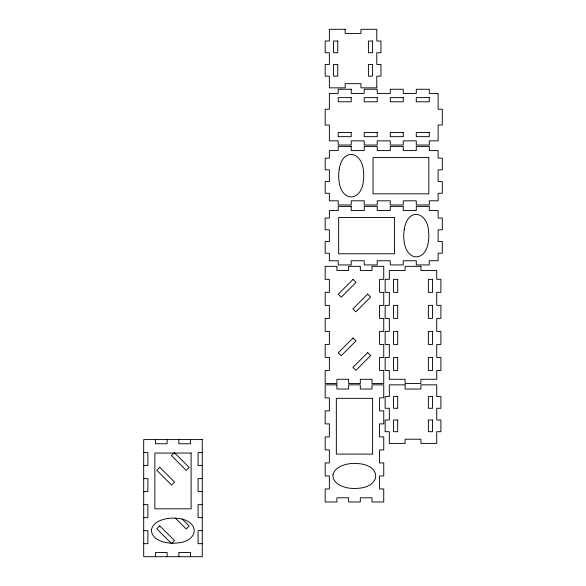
<?xml version="1.0" encoding="UTF-8"?>
<svg xmlns="http://www.w3.org/2000/svg" width="586" height="586" viewBox="0 0 586 586"><rect width="100%" height="100%" fill="white"/><g stroke="black" fill="none" stroke-linecap="round" stroke-linejoin="round"><path stroke-width="0.88" d="M143.695 452.59L147.877 452.59L147.877 465.606L143.695 465.606M202.258 452.59L198.075 452.59L198.075 465.606L202.258 465.606M143.695 478.615L147.877 478.615L147.877 491.632L143.695 491.632M202.258 478.615L198.075 478.615L198.075 491.632L202.258 491.632M143.695 504.649L147.877 504.649L147.877 517.658L143.695 517.658M202.258 504.649L198.075 504.649L198.075 517.658L202.258 517.658M143.695 530.674L147.877 530.674L147.877 543.683L143.695 543.683M202.258 530.674L198.075 530.674L198.075 543.683L202.258 543.683M182.07 518.918L189.168 526.016L186.209 528.975L175.28 518.039M190.545 439.581L190.545 443.763L178.833 443.763L178.833 439.581M190.545 556.7L190.545 552.517L178.833 552.517L178.833 556.7M167.12 439.581L167.12 443.763L155.407 443.763L155.407 439.581M167.12 556.7L167.12 552.517L155.407 552.517L155.407 556.7M151.452 529.546C150.961 538.505 161.729 542.255 169.039 543.01A36.969 36.969 0 0 0 176.906 543.01C199.936 541.369 199.936 519.98 176.906 518.332A36.969 36.969 0 0 0 169.039 518.332C162.154 519.181 153.298 521.936 151.452 529.546M332.943 474.821C332.452 483.772 343.22 487.53 350.531 488.285A36.969 36.969 0 0 0 358.398 488.285C381.427 486.644 381.427 465.247 358.398 463.607A36.969 36.969 0 0 0 350.531 463.607C343.638 464.449 334.789 467.21 332.943 474.821M339.148 169.757L338.869 171.771A36.969 36.969 0 0 0 338.869 179.638C340.517 202.661 361.906 202.661 363.547 179.638A36.969 36.969 0 0 0 363.547 171.771C362.397 150.851 342.202 147.386 339.148 169.757M404.215 229.712L403.937 231.726A36.969 36.969 0 0 0 403.937 239.593C405.585 262.616 426.974 262.616 428.615 239.593A36.969 36.969 0 0 0 428.615 231.726C427.465 210.806 407.27 207.341 404.215 229.712M159.736 467.306L156.784 470.265L171.573 485.054L174.525 482.095L159.736 467.306M174.379 452.663L171.42 455.622L186.209 470.412L189.168 467.452L174.379 452.663M353.058 279.419L338.269 294.209L341.228 297.168L356.017 282.379L353.058 279.419M367.7 294.062L352.911 308.851L355.87 311.811L370.66 297.021L367.7 294.062M159.736 525.869L156.784 528.821L171.573 543.61L174.525 540.658L159.736 525.869M353.058 337.983L338.269 352.772L341.228 355.731L356.017 340.942L353.058 337.983M367.7 352.625L352.911 367.415L355.87 370.367L370.66 355.577L367.7 352.625M345.169 29.3L329.369 29.3L329.369 41.013L325.186 41.013L325.186 52.725L329.369 52.725L329.369 64.438L325.186 64.438L325.186 76.151L329.369 76.151L329.369 87.863L345.169 87.863L345.169 83.681L360.969 83.681L360.969 87.863L376.776 87.863L376.776 76.151L380.959 76.151L380.959 64.438L376.776 64.438L376.776 52.725L380.959 52.725L380.959 41.013L376.776 41.013L376.776 29.3L360.969 29.3L360.969 33.483L345.169 33.483L345.169 29.3M337.734 41.013L333.551 41.013L333.551 52.725L337.734 52.725L337.734 41.013M372.593 41.013L368.411 41.013L368.411 52.725L372.593 52.725L372.593 41.013M337.734 64.438L333.551 64.438L333.551 76.151L337.734 76.151L337.734 64.438M372.593 64.438L368.411 64.438L368.411 76.151L372.593 76.151L372.593 64.438M351.212 89.255L338.195 89.255L338.195 93.438L329.369 93.438L329.369 109.238L325.186 109.238L325.186 125.045L329.369 125.045L329.369 140.845L338.195 140.845L338.195 145.028L351.212 145.028L351.212 140.845L364.221 140.845L364.221 145.028L377.238 145.028L377.238 140.845L390.254 140.845L390.254 145.028L403.263 145.028L403.263 140.845L416.28 140.845L416.28 145.028L429.289 145.028L429.289 140.845L438.123 140.845L438.123 125.045L442.305 125.045L442.305 109.238L438.123 109.238L438.123 93.438L429.289 93.438L429.289 89.255L416.28 89.255L416.28 93.438L403.263 93.438L403.263 89.255L390.254 89.255L390.254 93.438L377.238 93.438L377.238 89.255L364.221 89.255L364.221 93.438L351.212 93.438L351.212 89.255M351.212 97.62L338.195 97.62L338.195 101.803L351.212 101.803L351.212 97.62M377.238 97.62L364.221 97.62L364.221 101.803L377.238 101.803L377.238 97.62M403.263 97.62L390.254 97.62L390.254 101.803L403.263 101.803L403.263 97.62M429.289 97.62L416.28 97.62L416.28 101.803L429.289 101.803L429.289 97.62M351.212 132.48L338.195 132.48L338.195 136.663L351.212 136.663L351.212 132.48M377.238 132.48L364.221 132.48L364.221 136.663L377.238 136.663L377.238 132.48M403.263 132.48L390.254 132.48L390.254 136.663L403.263 136.663L403.263 132.48M429.289 132.48L416.28 132.48L416.28 136.663L429.289 136.663L429.289 132.48M351.212 146.419L338.195 146.419L338.195 150.602L329.369 150.602L329.369 158.132L325.186 158.132L325.186 169.845L329.369 169.845L329.369 181.557L325.186 181.557L325.186 193.27L329.369 193.27L329.369 200.8L338.195 200.8L338.195 204.983L351.212 204.983L351.212 200.8L364.221 200.8L364.221 204.983L377.238 204.983L377.238 200.8L390.254 200.8L390.254 204.983L403.263 204.983L403.263 200.8L416.28 200.8L416.28 204.983L429.289 204.983L429.289 200.8L438.123 200.8L438.123 193.27L442.305 193.27L442.305 181.557L438.123 181.557L438.123 169.845L442.305 169.845L442.305 158.132L438.123 158.132L438.123 150.602L429.289 150.602L429.289 146.419L416.28 146.419L416.28 150.602L403.263 150.602L403.263 146.419L390.254 146.419L390.254 150.602L377.238 150.602L377.238 146.419L364.221 146.419L364.221 150.602L351.212 150.602L351.212 146.419M428.827 157.575L373.055 157.575L373.055 193.827L428.827 193.827L428.827 157.575M351.212 206.382L338.195 206.382L338.195 210.564L329.369 210.564L329.369 218.087L325.186 218.087L325.186 229.8L329.369 229.8L329.369 241.513L325.186 241.513L325.186 253.225L329.369 253.225L329.369 260.755L338.195 260.755L338.195 264.938L351.212 264.938L351.212 260.755L364.221 260.755L364.221 264.938L377.238 264.938L377.238 260.755L390.254 260.755L390.254 264.938L403.263 264.938L403.263 260.755L416.28 260.755L416.28 264.938L429.289 264.938L429.289 260.755L438.123 260.755L438.123 253.225L442.305 253.225L442.305 241.513L438.123 241.513L438.123 229.8L442.305 229.8L442.305 218.087L438.123 218.087L438.123 210.564L429.289 210.564L429.289 206.382L416.28 206.382L416.28 210.564L403.263 210.564L403.263 206.382L390.254 206.382L390.254 210.564L377.238 210.564L377.238 206.382L364.221 206.382L364.221 210.564L351.212 210.564L351.212 206.382M394.437 217.531L338.664 217.531L338.664 253.782L394.437 253.782L394.437 217.531M336.899 266.337L325.186 266.337L325.186 279.346L329.369 279.346L329.369 292.363L325.186 292.363L325.186 305.372L329.369 305.372L329.369 318.388L325.186 318.388L325.186 331.405L329.369 331.405L329.369 344.414L325.186 344.414L325.186 357.431L329.369 357.431L329.369 370.44L325.186 370.44L325.186 383.456L336.899 383.456L336.899 379.274L348.611 379.274L348.611 383.456L360.317 383.456L360.317 379.274L372.029 379.274L372.029 383.456L383.742 383.456L383.742 370.44L379.56 370.44L379.56 357.431L383.742 357.431L383.742 344.414L379.56 344.414L379.56 331.405L383.742 331.405L383.742 318.388L379.56 318.388L379.56 305.372L383.742 305.372L383.742 292.363L379.56 292.363L379.56 279.346L383.742 279.346L383.742 266.337L372.029 266.337L372.029 270.52L360.317 270.52L360.317 266.337L348.611 266.337L348.611 270.52L336.899 270.52L336.899 266.337M420.924 266.337L405.124 266.337L405.124 270.52L389.324 270.52L389.324 279.346L385.141 279.346L385.141 292.363L389.324 292.363L389.324 305.372L385.141 305.372L385.141 318.388L389.324 318.388L389.324 331.405L385.141 331.405L385.141 344.414L389.324 344.414L389.324 357.431L385.141 357.431L385.141 370.44L389.324 370.44L389.324 379.274L405.124 379.274L405.124 383.456L420.924 383.456L420.924 379.274L436.731 379.274L436.731 370.44L440.914 370.44L440.914 357.431L436.731 357.431L436.731 344.414L440.914 344.414L440.914 331.405L436.731 331.405L436.731 318.388L440.914 318.388L440.914 305.372L436.731 305.372L436.731 292.363L440.914 292.363L440.914 279.346L436.731 279.346L436.731 270.52L420.924 270.52L420.924 266.337M397.689 279.346L393.506 279.346L393.506 292.363L397.689 292.363L397.689 279.346M432.549 279.346L428.366 279.346L428.366 292.363L432.549 292.363L432.549 279.346M397.689 305.372L393.506 305.372L393.506 318.388L397.689 318.388L397.689 305.372M432.549 305.372L428.366 305.372L428.366 318.388L432.549 318.388L432.549 305.372M397.689 331.405L393.506 331.405L393.506 344.414L397.689 344.414L397.689 331.405M432.549 331.405L428.366 331.405L428.366 344.414L432.549 344.414L432.549 331.405M397.689 357.431L393.506 357.431L393.506 370.44L397.689 370.44L397.689 357.431M432.549 357.431L428.366 357.431L428.366 370.44L432.549 370.44L432.549 357.431M336.899 384.848L325.186 384.848L325.186 397.865L329.369 397.865L329.369 410.881L325.186 410.881L325.186 423.89L329.369 423.89L329.369 436.907L325.186 436.907L325.186 449.916L329.369 449.916L329.369 462.933L325.186 462.933L325.186 475.949L329.369 475.949L329.369 488.958L325.186 488.958L325.186 501.975L336.899 501.975L336.899 497.792L348.611 497.792L348.611 501.975L360.317 501.975L360.317 497.792L372.029 497.792L372.029 501.975L383.742 501.975L383.742 488.958L379.56 488.958L379.56 475.949L383.742 475.949L383.742 462.933L379.56 462.933L379.56 449.916L383.742 449.916L383.742 436.907L379.56 436.907L379.56 423.89L383.742 423.89L383.742 410.881L379.56 410.881L379.56 397.865L383.742 397.865L383.742 384.848L372.029 384.848L372.029 389.031L360.317 389.031L360.317 384.848L348.611 384.848L348.611 389.031L336.899 389.031L336.899 384.848M405.124 384.848L389.324 384.848L389.324 396.561L385.141 396.561L385.141 408.274L389.324 408.274L389.324 419.986L385.141 419.986L385.141 431.699L389.324 431.699L389.324 443.412L405.124 443.412L405.124 439.229L420.924 439.229L420.924 443.412L436.731 443.412L436.731 431.699L440.914 431.699L440.914 419.986L436.731 419.986L436.731 408.274L440.914 408.274L440.914 396.561L436.731 396.561L436.731 384.848L420.924 384.848L420.924 389.031L405.124 389.031L405.124 384.848M397.689 396.561L393.506 396.561L393.506 408.274L397.689 408.274L397.689 396.561M432.549 396.561L428.366 396.561L428.366 408.274L432.549 408.274L432.549 396.561M372.593 398.326L336.335 398.326L336.335 454.099L372.593 454.099L372.593 398.326M397.689 419.986L393.506 419.986L393.506 431.699L397.689 431.699L397.689 419.986M432.549 419.986L428.366 419.986L428.366 431.699L432.549 431.699L432.549 419.986M202.258 439.581L143.695 439.581L143.695 556.7L202.258 556.7L202.258 439.581M191.102 453.059L154.851 453.059L154.851 508.831L191.102 508.831L191.102 453.059"/></g></svg>
